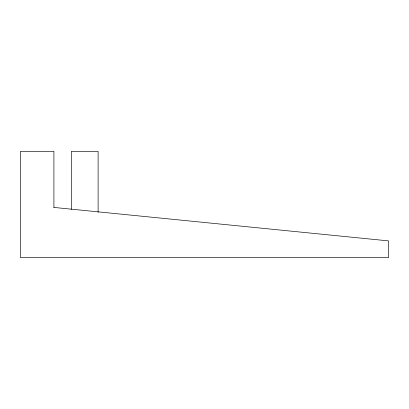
<?xml version="1.0" encoding="UTF-8"?>
<svg xmlns="http://www.w3.org/2000/svg" width="409" height="409" viewBox="0 0 409 409"><rect width="100%" height="100%" fill="white"/><g stroke="black" fill="none" stroke-linecap="round" stroke-linejoin="round"><path stroke-width="0.61" d="M53.911 207.429L388.55 240.891L388.55 257.624L20.45 257.624L20.45 151.376L53.911 151.376L53.911 207.593M98.104 212.353L98.104 151.376L71.335 151.376L71.335 209.413"/></g></svg>
